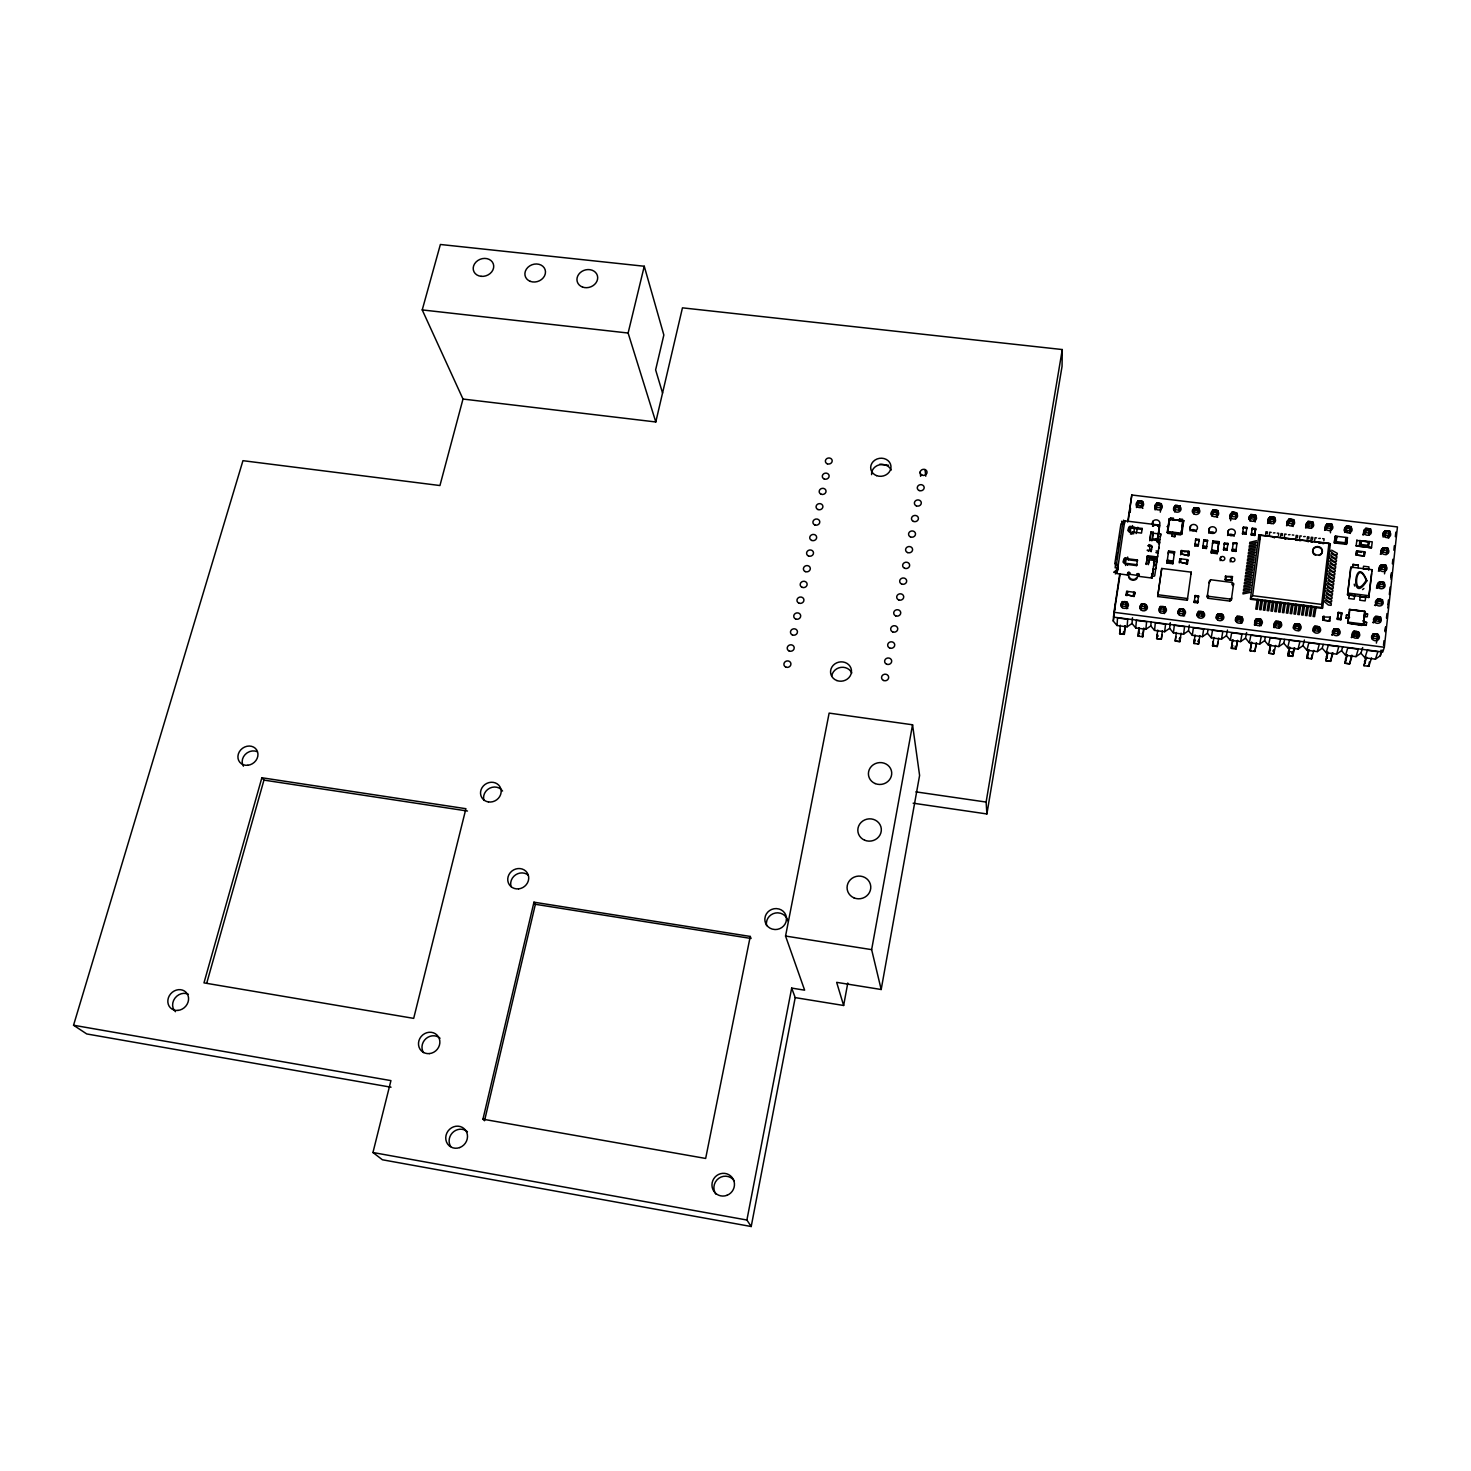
<?xml version="1.0" encoding="UTF-8"?>
<svg xmlns="http://www.w3.org/2000/svg" width="1471" height="1471" viewBox="0 0 1471 1471"><rect width="100%" height="100%" fill="white"/><g stroke="black" fill="none" stroke-linecap="round" stroke-linejoin="round"><path stroke-width="1.5" d="M1128.404 558.98L1126.547 558.741M1129.489 577.22C1129.82 579.721 1135.152 580.365 1136.182 578.066M1133.185 527.501L1131.328 527.28M1125.646 564.129L1127.522 564.349M662.557 393.033L655.625 369.865L663.844 335.002L644.261 266.251L440.381 244.48L422.232 309.921L462.997 399.046L655.79 421.975L682.452 307.844L1062.283 349.546L1062.044 366.389L986.894 813.959L913.142 803.184M1368.71 569.369L1363.268 568.964L1363.525 566.225L1368.931 566.887L1368.674 570.086M1358.138 567.641L1358.321 565.121L1352.934 564.459L1358.321 565.121M1127.871 572.605L1127.319 574.959L1116.985 573.598L1124.763 520.844L1159.644 525.11L1159.001 530.59M1124.782 520.918L1124.451 523.4M1116.728 567.843C1117.041 570.454 1118.843 566.261 1117.813 569.222M1132.486 617.783L1132.008 623.483L1127.099 626.83L1117.004 625.506L1113.271 621.056L1113.878 612.285L1384.34 647.258L1397.45 526.931L1131.806 494.992L1127.669 522.058M1117.004 572.973L1115.349 573.892L1117.629 567.42M1114.797 610.042L1115.183 604.305M1117.004 625.506L1117.537 617.93L1127.705 619.254L1127.099 626.83M1121.38 606.107L1121.619 602.853M1120.277 625.193L1119.633 633.744L1124.285 634.35L1125.26 625.855M1122.024 605.942L1122.336 601.639L1127.117 602.264L1126.602 608.7M1125.701 564.239L1123.017 562.069L1124.028 558.649A1.894 1.692 1 0 1 1125.205 558.465L1126.418 559.568L1127.669 557.068L1128.275 559.807L1137.377 560.947L1137.451 559.991L1128.349 558.851L1128.275 559.807M1130.206 512.404L1130.519 508.286M1131.806 494.992L1128.312 520.495M1136.678 565.618L1136.752 564.662L1127.632 563.522L1127.577 564.478L1136.678 565.618L1137.451 559.991M1130.5 532.723L1127.816 530.535L1128.827 527.151A1.876 1.673 0.6 0 1 1130.004 526.967L1131.199 528.107L1132.449 525.588L1133.056 528.328L1142.121 529.431L1142.195 528.457L1133.13 527.354L1133.056 528.328M1126.087 595.479L1126.657 591.287L1134.785 592.335L1134.215 596.509L1126.142 594.615L1133.957 596.38M1124.966 625.8L1124.285 634.35L1119.633 633.744L1120.277 629.551M1127.099 595.608L1127.65 591.526M1127.154 594.836L1126.345 595.406L1126.896 591.416L1127.595 592.28M1132.357 532.943L1132.431 531.969L1141.514 533.09L1142.195 528.457M1136.476 507.55L1136.881 502.31M1137.432 507.348L1137.966 500.912L1142.654 501.464L1142.121 507.918M1138.664 576.356L1152.014 578.066L1152.565 573.359M1152.345 575.731L1152.841 573.065M1133.203 596.288L1133.773 592.206M1133.258 595.626L1134.012 595.718C1136.09 592.739 1132.652 592.445 1134.711 593.199L1134.785 592.335M1135.741 627.952L1136.421 620.394L1146.608 621.718L1145.872 629.275L1135.741 627.952L1132.008 623.483M1140.264 608.534L1140.558 605.298M1138.903 627.621L1138.113 636.171L1142.783 636.778L1143.813 628.282L1142.783 636.778L1141.717 636.152M1139.381 635.84L1138.113 636.171L1139.142 627.676M1140.908 608.369L1141.294 604.085L1146.093 604.691L1145.67 608.976M1147.472 555.707L1146.222 564.404L1147.472 555.707L1154.937 556.645A2.262 0.956 7.4 0 1 1157.089 557.877L1156.169 564.882L1153.926 564.588L1154.735 558.704L1156.978 558.998M1151.002 531.932L1149.77 540.593L1151.002 531.932L1153.246 532.208L1153.043 533.955M1153.08 521.12L1152.584 526.305A3.769 3.347 1.6 0 1 1157.861 525.717M1155.544 504.571L1155.048 509.812A3.751 3.328 1.4 0 1 1156.592 508.764M1156.022 509.591L1156.647 503.156L1161.355 503.726L1160.711 510.161M1153.577 566.684L1153.705 565.36M1152.749 571.833L1154.735 558.704M1160.306 512.165L1161.355 503.726L1156.647 503.156L1156.022 507.33L1160.748 507.9L1159.957 503.836M1155.857 567.861L1155.801 568.505A2.243 0.956 7.5 0 1 1154.055 569.203M1156.224 565.747L1156.427 564.551M1157.052 560.249L1156.813 561.904L1154.625 561.15M1157.493 557.123L1157.695 555.946M1158.321 551.643L1156.151 550.89M1170.291 622.693L1169.61 628.374L1164.683 631.721L1154.533 630.397L1150.782 625.929L1151.168 622.141M1158.762 548.536L1158.946 547.359M1352.676 567.641L1352.934 564.459M1191.253 572.164L1187.299 600.278L1157.677 596.509L1161.722 568.45L1191.253 572.164L1191.014 573.947M1154.533 630.397L1155.342 622.84L1165.565 624.164L1164.683 631.721M1161.722 568.45L1157.677 596.509M1152.271 575.363L1153.393 568.247M1169.463 518.895L1167.147 532.502L1181.801 534.304L1183.732 520.808L1169.114 519.024L1167.643 532.465M1169.077 519.263L1183.732 520.808L1169.077 519.263L1169.188 521.856M1157.732 630.084L1156.647 638.598L1161.318 639.205L1161.925 634.976M1371.91 638.083L1373.252 633.854L1378.217 634.497L1376.36 643.121M1380.092 621.479L1380.57 617.103L1375.624 616.459L1375.146 620.836L1380.092 621.479L1379.007 619.107L1379.21 617.287L1380.57 617.103L1379.191 621.387M1382.483 599.763L1377.536 599.157L1377.058 603.515L1382.005 604.121L1382.483 599.763L1377.536 599.157L1375.495 605.684M1384.376 582.553L1379.449 581.928L1378.971 586.267L1383.898 586.874L1384.376 582.553L1379.449 581.928L1377.555 588.087M1386.197 554.696L1388.128 548.389L1383.236 547.782L1382.758 552.066L1387.649 552.673L1388.128 548.389L1383.236 547.782L1381.324 554.089M1387.962 537.669L1389.911 531.288L1385.038 530.7L1384.56 534.948L1389.451 535.536L1389.911 531.288L1385.038 530.7L1383.108 537.08M1362.679 647.589L1360.932 653.216L1364.959 657.794L1375.422 659.155L1380.35 655.753L1380.975 650.164M1383.494 645.236L1383.99 640.712M1384.983 631.666L1385.461 627.142M1386.454 618.096L1386.951 613.572M1387.944 604.526L1388.422 600.003M1390.904 577.386L1391.382 572.863M1392.375 563.816L1392.872 559.293M1393.864 550.246L1394.343 545.723M1395.335 536.676L1395.832 532.153M1385.351 630.82L1385.756 627.106M1387.852 607.964L1388.256 604.268M1389.323 594.505L1390.132 587.113M1390.978 579.243L1391.584 573.745M1170.493 518.031L1173.49 518.141L1173.178 520.035M1166.908 563.025L1167.275 560.267L1173.233 561.021L1173.067 562.437L1172.865 563.761L1166.908 563.025L1168.618 551L1174.575 551.735L1174.207 554.493M1371.56 657.905L1368.821 666.345L1363.985 665.719L1365.823 657.169M1369.299 662.042L1368.821 666.345L1367.552 665.683M1376.966 634.718L1377.72 638.892L1372.774 638.249L1373.252 633.854L1378.217 634.497M1384.965 569.571L1386.252 565.416L1384.91 565.563L1384.707 567.365L1385.774 569.718L1380.864 569.112L1381.343 564.809L1386.252 565.416L1384.487 573.855M1372.774 638.249L1374.889 634.442M1375.146 620.836L1376.948 618.85L1377.15 617.029L1375.624 616.459M1377.058 603.515L1379.062 599.69M1378.971 586.267L1380.956 582.442M1380.864 569.112L1382.666 567.107L1382.869 565.305L1381.343 564.809L1379.449 571.042M1382.758 552.066L1384.744 548.26M1384.56 534.948L1386.638 531.16M1382.005 604.121L1381.122 599.947M1383.898 586.874L1383.016 582.7M1387.649 552.673L1386.785 548.518M1389.451 535.536L1388.679 531.399M1168.268 553.758L1168.618 551M1173.876 510.308L1174.263 506.833M1173.251 519.52L1173.306 519.098M1172.001 536.235L1174.961 536.602L1172.001 536.235L1172.589 531.858M1172.222 534.635L1172.479 532.723M1174.649 511.853L1175.366 505.417L1180.091 505.987L1179.595 510.272L1174.759 509.591L1175.366 505.417L1180.091 505.987L1179.503 510.161L1178.712 506.098M1358.064 636.355L1357.089 634.019L1358.56 631.96L1358.064 636.355L1353.118 635.729L1353.614 631.335L1358.56 631.96L1357.273 636.207M1368.085 546.385L1368.618 541.751L1368.085 546.385L1359.884 545.373L1360.418 540.758L1368.618 541.751M1370.089 533.201L1369.133 530.847L1370.567 528.953L1370.089 533.201L1365.217 532.612L1365.695 528.365L1370.567 528.953L1368.729 535.334M1369.188 541.457L1368.545 546.936M1365.787 596.546L1365.143 600.904L1359.719 600.205L1360.362 595.865M1356.906 539.967L1356.133 545.906L1371.487 547.782L1372.259 541.824L1356.758 540.501M1362.79 611.109L1349.459 609.417L1347.841 623.134L1361.594 625.451L1363.488 624.899L1364.739 611.219L1349.403 609.656M1364.739 611.219L1363.415 625.12L1347.841 623.134L1349.937 609.325M1368.784 597.483L1372.241 569.718L1351.022 567.107L1350.525 568.872L1347.528 594.817L1368.784 597.483L1371.468 573.653M1363.635 623.594L1364.261 625.065A2.501 0.993 5.4 0 0 1364.923 625.193L1366.265 625.359L1366.651 622.398L1365.345 622.233M1366.283 613.848L1367.589 614.014L1367.276 616.754L1365.86 616.809A2.482 1.011 5.3 0 1 1365.198 616.68L1364.812 615.632M1162.421 630.691L1161.318 639.205L1156.647 638.598L1157.254 634.369L1158.21 636.152M1164.388 613.572L1165.124 607.137L1160.325 606.53L1159.7 610.833L1164.499 611.458L1165.124 607.137L1160.325 606.53M1356.023 555.027L1356.667 550.816L1364.978 551.846L1364.353 556.056L1356.023 555.027L1364.113 555.928M1356.667 550.816C1356.758 559.421 1355.6 550.246 1357.476 551.754M1356.519 554.273L1357.678 551.055M1346.645 654.669L1344.88 663.219L1349.679 663.844L1352.272 655.386M1359.976 540.335L1359.204 546.274L1356.483 545.465M1359.884 545.373L1361.061 544.491L1361.466 540.979L1360.418 540.758M1364.683 551.901L1364.316 555.229L1363.911 551.809M1353.118 635.729L1355.012 633.762L1355.232 631.923L1353.614 631.335L1351.72 637.697M1365.217 532.612L1367.295 528.825L1365.695 528.365L1363.893 534.745M1175.494 532.631L1175.127 535.444M1338.261 612.359L1337.323 619.365L1340.817 619.806L1341.129 618.243L1337.415 618.574L1341.037 619.015L1341.773 612.8L1338.261 612.359L1337.948 613.922M1346.443 544.38L1347.454 537.595L1335.319 536.124L1334.933 537.577L1334.307 542.909L1346.443 544.38L1347.454 537.595M1338.463 633.836L1337.47 631.5L1338.959 629.441L1338.463 633.836L1333.517 633.21L1334.032 628.816L1338.959 629.441L1337.764 633.688M1350.783 530.866L1349.808 528.512L1351.279 526.618L1350.783 530.866L1345.928 530.277L1346.425 526.03L1351.279 526.618L1349.551 533.017M1340.817 619.806L1341.552 613.591L1338.04 613.15L1337.323 619.365M1347.528 594.817L1351.022 567.107M1349.606 617.36L1348.024 618.316A2.482 1.011 5.5 0 1 1347.344 618.261L1346.002 618.096L1346.388 615.135L1347.749 615.301M1179.558 519.134L1182.555 519.245L1182.188 521.635M1336.164 541.788L1336.826 536.308L1336.495 537.614M1329.71 621.019L1330.28 617.121L1323.073 617.011L1322.705 620.118L1329.71 621.019L1322.705 620.118M1327.504 652.186L1325.812 660.718L1330.611 661.343L1333.02 652.885M1345.285 542.909L1345.891 537.577M1333.517 633.21L1335.411 631.243L1335.613 629.404L1334.032 628.816L1332.266 635.196M1345.928 530.277L1347.988 526.489L1346.425 526.03L1344.733 532.428M1312.114 654.577L1311.599 658.861L1306.818 658.236L1308.436 649.704M1313.989 630.691L1315.846 628.724L1316.067 626.885L1314.522 626.315L1313.989 630.691L1318.899 631.316L1319.432 626.94L1314.522 626.315M1326.695 527.96L1327.21 523.713L1332.046 524.301L1331.531 528.53L1326.695 527.96L1328.534 525.938L1328.754 524.172L1327.21 523.713L1325.628 530.112M1318.899 631.316L1317.906 628.981L1319.432 626.94M1330.464 532.796L1330.777 524.412L1332.046 524.301L1330.428 530.7M1260.592 535.003L1252.648 595.681L1250.534 598.458L1322.723 607.633L1330.354 543.737L1258.863 535.003L1250.387 599.267L1322.503 608.424L1321.657 604.416L1328.957 543.332L1258.863 535.003L1259.728 539.544M1322.925 619.346L1323.293 616.239M1323.771 619.548L1324.139 616.423L1323.073 617.011M1324.157 616.349L1323.587 620.229M1334.307 542.909L1335.319 536.124M1183.383 520.587L1181.176 534.12M1323.863 540.85L1324.102 538.809L1322.631 538.643M1152.565 573.285L1152.841 572.293M1174.961 536.602L1175.403 533.274M1187.428 563.889L1179.411 561.996L1179.871 558.704L1188.016 559.716L1187.428 563.889L1179.65 562.124M1179.871 558.704L1180.79 559.624M1180.036 559.532L1180.9 558.833L1180.422 562.124M1180.606 554.677L1181.195 550.503L1189.322 551.515L1188.733 555.689L1180.956 553.923M1294.517 628.172L1295.05 623.814L1299.959 624.44L1299.408 628.816L1294.517 628.172L1296.356 626.205L1296.576 624.384L1295.05 623.814L1294.02 628.062M1307.517 525.625L1308.05 521.396L1312.868 521.984L1312.353 526.213L1307.517 525.625L1309.355 523.621L1309.558 521.856L1308.05 521.396L1306.561 527.813M1307.149 539.434L1307.517 536.805L1308.988 536.97L1308.73 539.011M1299.408 628.816L1298.415 626.481L1298.636 624.642L1299.959 624.44L1298.378 630.82M1312.353 526.213L1311.36 523.878L1311.58 522.113L1312.868 521.984L1311.36 528.383M1310.937 539.894L1311.286 537.264L1312.757 537.43L1312.518 539.471M1314.706 540.353L1315.056 537.724L1316.545 537.89M1181.728 554.015L1182.188 550.724M1295.841 538.055L1296.208 535.426L1297.661 535.591L1297.422 537.632M1299.61 538.515L1299.959 535.885L1301.43 536.051M1294.204 647.847L1293.156 652.094L1288.394 651.469L1287.861 655.753L1289.037 655.404L1289.405 647.222M1354.846 594.578L1354.184 599.193L1348.76 598.513L1349.275 594.854M1173.398 632.861L1174.336 625.304L1184.596 626.628L1183.567 634.185L1173.398 632.861L1169.61 628.374M1275.081 625.671L1275.651 621.314L1280.524 621.939L1279.972 626.315L1275.081 625.671L1276.92 623.722L1277.159 621.884L1275.651 621.314L1274.217 627.712M1288.394 523.327L1288.927 519.098L1293.745 519.686L1293.211 523.897L1288.394 523.327L1290.214 521.322L1290.435 519.557L1288.927 519.098L1287.566 525.515M1279.972 626.315L1278.961 623.98L1279.2 622.159L1280.524 621.939L1279.071 628.338M1293.211 523.897L1292.218 521.561L1292.439 519.796L1293.745 519.686L1292.347 526.085M1133.681 533.899L1134.601 527.28M1178.197 613.407L1178.62 610.189M1176.377 632.512L1175.219 641.025L1179.907 641.632L1180.514 637.403L1179.117 638.892M1190.002 530.884L1190.664 525.717M1278.446 535.315L1278.704 533.293L1277.251 533.109M1280.634 536.198L1281.002 533.568L1282.473 533.752L1282.216 535.775M1270.448 644.758L1268.958 653.271L1273.721 653.896L1275.651 645.401M1284.404 536.658L1284.771 534.028L1286.224 534.212M1152.639 572.789L1152.988 569.939M1158.946 531.013L1159.644 525.11M1186.876 560.469L1187.906 560.598M1187.722 555.56L1188.311 551.386M1187.189 563.761L1186.987 559.697L1186.417 563.761L1187.281 563.08M1188.586 554.861L1188.973 552.269M1265.63 534.378L1265.979 531.73L1267.45 531.914L1267.193 533.936M1255.719 623.189L1256.289 618.831L1261.162 619.456L1260.592 623.814L1255.719 623.189L1257.54 621.222L1257.779 619.401L1256.289 618.831L1255.002 625.23M1269.326 521.01L1269.878 516.799L1274.677 517.387L1274.125 521.598L1269.326 521.01L1271.128 519.006L1271.349 517.259L1269.878 516.799L1268.627 523.216M1269.381 534.819L1269.73 532.189L1271.201 532.373M1260.592 623.814L1259.581 621.479L1259.82 619.659L1261.162 619.456L1259.838 625.855M1274.125 521.598L1273.132 519.263L1273.353 517.498L1274.677 517.387L1273.39 523.786M1188.733 555.689L1180.717 553.795M1189.322 551.515L1184.118 551.772M1251.435 534.194L1254.855 534.617L1255.646 528.585L1252.226 528.181L1251.288 535.021L1254.708 535.444L1255.498 529.431M1158.468 534.653L1159.093 530.277M1181.084 633.137L1179.907 641.632L1175.219 641.025L1175.825 636.796M1183.364 616.018L1184.21 609.582L1179.393 608.976L1178.786 613.297L1183.603 613.922L1184.21 609.582L1179.393 608.976L1178.841 613.26L1180.79 609.527M1243.455 527.023L1242.517 533.881L1245.919 534.286L1246.875 527.445L1243.455 527.023L1243.216 528.622M1232.68 639.83L1231.319 648.343L1236.063 648.968L1237.663 640.455M1236.412 620.707L1237.001 616.349L1241.855 616.974L1241.285 621.332L1236.412 620.707L1238.214 618.739L1238.453 616.919L1237.001 616.349L1236.21 620.615M1250.313 518.711L1250.883 514.501L1255.664 515.089L1255.112 519.3L1250.313 518.711L1252.097 516.707L1252.336 514.96L1250.883 514.501L1249.725 520.936M1237.424 640.455L1236.063 648.968L1235.18 646.192M1241.285 621.332L1240.237 618.997L1240.494 617.176L1241.855 616.974L1240.641 623.373M1255.112 519.3L1254.101 516.965L1254.34 515.199L1255.664 515.089L1254.487 521.506M1153.007 533.826L1152.455 538.607L1155.287 539.324A2.262 2.207 -7.2 0 0 1157.824 537.411L1158.56 533.477L1157.217 542.008L1157.659 539.342L1159.883 539.618L1160.784 533.752L1160.582 535.922A2.243 0.975 7.3 0 1 1159.865 536.529M1187.299 600.278L1187.52 598.532L1157.861 594.744M1194.801 545.87L1195.758 539.03L1199.159 539.452L1198.185 546.293L1194.801 545.87L1195.004 544.288L1198.405 544.711L1194.912 545.042M1195.537 540.611L1195.758 539.03M1235.585 519.226L1236.651 512.809L1231.889 512.239L1231.319 516.431L1236.081 517.001L1236.651 512.809L1231.889 512.239L1230.62 520.697M1232.146 550.945L1233.286 542.817L1237.001 543.277L1235.861 551.404L1232.146 550.945L1232.312 549.915L1236.026 550.375L1235.861 551.404M1225.619 575.749L1225.067 579.611L1231.926 580.475L1232.477 576.614L1225.49 576.558L1232.477 576.614M1209.493 580.714L1207.213 596.987L1208.243 598.329L1229.793 601.069L1231.319 600.039L1233.599 583.766L1232.385 582.498L1210.578 579.739L1209.18 582.755L1210.578 579.739M1223.523 549.841L1224.479 542.983L1227.899 543.406L1226.943 550.264L1223.523 549.841L1223.762 548.26M1213.943 637.384L1212.545 645.916L1213.777 645.567L1213.115 641.669L1212.545 645.916L1217.253 646.523L1218.705 638.009M1218.907 616.275L1219.146 614.455L1217.712 613.885L1216.995 618.169L1221.96 618.85L1222.548 614.51L1217.712 613.885L1217.124 618.225L1218.907 616.275L1220.93 616.533L1221.96 618.85L1222.548 614.51L1219.146 614.455M1231.319 516.431L1233.323 512.68M1220.93 616.533L1221.169 614.713M1217.841 642.275L1217.253 646.523L1213.777 645.567M1236.081 517.001L1235.309 512.919M1198.939 541.015L1199.159 539.452M1202.745 616.386L1201.715 614.051L1201.954 612.249L1203.352 612.046L1202.745 616.386L1197.927 615.761L1198.516 611.421L1203.352 612.046L1202.708 616.331M1217.179 514.721L1216.149 512.386L1216.388 510.639L1217.749 510.529L1217.179 514.721L1212.417 514.151L1213.005 509.959L1217.749 510.529L1216.793 516.946M1211.24 552.949L1211.626 550.172L1217.62 550.926L1217.216 553.684L1211.24 552.949L1212.913 540.905L1218.889 541.641L1217.436 552.25L1211.442 551.515M1217.216 553.684L1218.668 543.093L1212.711 542.394M1152.694 572.017L1152.841 570.95M1183.567 634.185L1188.476 630.82L1189.285 625.157M1194.176 602.466L1195.151 595.534L1198.589 595.976L1197.615 602.889L1194.176 602.466L1194.397 600.904L1197.817 601.437M1202.708 548.021L1203.848 539.912L1207.544 540.372L1206.404 548.481L1202.708 548.021L1202.855 546.991L1206.404 548.481M1199.692 613.793L1199.931 611.991L1198.516 611.421L1197.89 615.705L1199.692 613.793L1201.715 614.051M1212.417 514.151L1214.402 510.4L1213.005 509.959L1212.049 516.376M1195.298 509.867L1195.537 508.12L1194.158 507.679L1193.569 511.871L1198.313 512.441L1198.902 508.249L1194.158 507.679L1193.606 511.963L1195.298 509.867L1197.284 510.106L1198.313 512.441L1198.902 508.249L1195.537 508.12M1183.603 613.922L1182.794 609.785M1197.284 510.106L1197.523 508.359M1194.93 597.097L1195.151 595.534M1203.848 539.912L1203.701 540.923L1207.397 541.365L1207.544 540.372M1181.287 530.718L1180.68 534.929L1167.569 533.311L1169.408 520.716M1181.893 526.508L1182.5 522.315M1182.096 527.74L1182.702 523.492M1179.301 562.878L1180.11 558.833M1180.882 554.604L1181.434 550.632L1182.096 551.515M1192.301 635.325L1193.386 627.768L1203.664 629.11L1202.506 636.649L1192.301 635.325L1188.476 630.82M1158.284 534.304L1159.277 527.354L1159.056 529.045M1159.7 610.833L1161.685 607.082M1174.759 509.591L1176.745 505.859M1164.499 611.458L1163.69 607.339M1172.865 563.761L1174.575 551.735M1179.595 518.895L1179.301 521.01M1197.615 602.889L1197.835 601.345M1198.369 597.52L1198.589 595.976M1209.53 528.015L1208.776 533.182A3.788 3.365 3.6 0 1 1214.09 532.594M1211.35 514.85L1211.847 511.375M1158.376 551.165L1158.082 553.298L1155.893 552.544M1170.53 517.792L1170.107 520.403L1170.236 519.484M1182.298 520.918L1182.463 519.704L1182.261 521.378M1197.265 615.871L1197.725 612.635M1195.114 634.939L1193.864 643.471L1198.552 644.077L1199.858 635.564M1117.703 566.923L1116.618 563.228L1122.741 523.419L1124.34 523.088M1148.575 551.073C1152.326 548.076 1146.074 543.093 1150.193 545.061A1.876 1.673 1.7 0 1 1151.811 546.955M1140.669 608.387L1141.294 604.085L1146.093 604.691L1145.449 608.994L1140.669 608.387L1142.654 604.636M1148.318 564.68L1149.458 556.939L1149.329 558.281L1154.717 558.943M1151.848 540.868L1153.246 532.208M1156.022 507.33L1157.99 503.597M1151.149 551.735L1151.958 546.256L1147.711 545.741M1145.449 608.994L1144.64 604.894M1136.826 573.727C1140.944 583.454 1123.513 581.284 1130.133 572.881M1139.161 574.021L1138.646 576.209L1138.039 573.451M1138.223 575.713L1138.517 573.708M1153.76 565.011L1154.275 561.499A2.262 1.103 6.3 0 0 1152.216 560.138L1149.292 559.955L1148.667 562.97M1153.908 563.632L1153.944 563.375A2.262 1.103 6.3 0 0 1153.503 562.584M1158.192 535.72L1158.523 533.679M1212.509 543.682L1212.913 540.905M1125.72 563.025C1126.271 551.018 1123.145 562.786 1124.671 563.632M1130.519 531.472C1130.997 519.539 1128.018 531.27 1129.471 532.097M1125.775 563.283L1125.646 565.508M1130.574 531.748L1130.813 533.348L1132.302 532.796M1127.448 565.305L1127.632 563.522M1132.431 531.969L1132.045 534.175L1130.445 533.973M1121.693 605.942L1122.336 601.639L1127.117 602.264L1126.455 606.567L1121.693 605.942L1123.66 602.191M1137.322 505.068L1137.966 500.912L1142.654 501.464L1142.029 505.638L1137.322 505.068L1139.29 501.335M1127.319 574.959L1128.128 572.384M1127.816 574.389L1128.625 572.256M1128.331 574.26L1129.25 572.201M1126.455 606.567L1125.664 602.448M1136.145 533.568L1137.782 527.28M1142.029 505.638L1141.239 501.574M1123.237 633.725L1123.568 631.629M1115.643 563.099L1115.165 567.861L1118.052 567.641M1116.25 559.145L1117.243 552.875M1117.886 548.499L1118.787 542.615M1118.015 568.578L1117.776 570.104M1113.786 613.462L1119.744 573.947M1120.075 574.425L1113.547 617.121L1382.758 652.021L1384.34 647.258M1113.271 621.056L1114.319 614.234M1207.213 596.987L1207.526 594.983L1208.555 596.325L1230.142 599.065L1231.687 598.035L1231.319 600.039M1208.243 598.329L1208.555 596.325M1218.484 544.417L1218.889 541.641M1202.506 636.649L1207.415 633.284L1208.022 629.514M1257.006 600.885L1255.774 609.104L1257.245 609.288L1258.496 601.124M1260.794 601.363L1259.562 609.582L1261.052 609.766L1262.302 601.602M1220.139 560.635L1220.673 557.27M1224.24 544.564L1224.479 542.983M1264.6 601.86L1263.368 610.079L1264.839 610.263L1266.108 602.08M1268.407 602.338L1267.156 610.557L1268.646 610.741L1269.914 602.558M1365.732 596.803L1365.548 597.796M1230.731 513.636L1229.885 518.877A3.788 3.347 4 0 1 1231.429 517.829M1228.45 530.332L1227.623 535.481A3.806 3.365 4.3 0 1 1234.151 536.29M1211.258 637.789L1212.49 630.25L1222.806 631.592L1221.5 639.131L1211.258 637.789L1207.415 633.284M1272.213 602.816L1270.962 611.035L1272.452 611.237L1273.721 603.055M1227.66 544.987L1227.899 543.406M1226.943 550.264L1227.182 548.683L1223.743 548.352M1276.019 603.312L1274.769 611.531L1276.258 611.715L1277.527 603.533M1279.825 603.79L1278.575 612.01L1280.064 612.193L1281.333 604.011M1159.883 539.618L1159.35 542.909L1159.461 541.788A2.262 0.975 7.3 0 0 1157.328 540.537L1149.862 539.618M1216.37 618.335L1216.903 615.099M1283.65 604.268L1282.381 612.506L1283.87 612.69L1285.158 604.507M1225.067 579.611L1231.926 580.475M1226.06 578.912L1226.336 576.669M1287.603 604.783L1286.334 613.002L1287.824 613.186L1289.111 605.004M1291.428 605.261L1290.141 613.499L1291.63 613.683L1292.935 605.5M986.894 813.959L986.122 802.063L1062.283 349.546M1233.286 542.817L1233.121 543.829L1237.001 543.277M1230.216 561.904L1230.786 558.52M1232.422 549.143L1236.118 549.694M1295.234 605.739L1293.965 613.977L1295.455 614.161L1296.76 605.978M1299.058 606.236L1297.771 614.473L1299.261 614.657L1300.585 606.457M1302.883 606.714L1301.596 614.952L1303.085 615.135L1304.409 606.953M1231.484 577.312L1231.08 580.365M1306.708 607.21L1305.421 615.448L1306.91 615.632L1308.234 607.431M1310.532 607.688L1309.245 615.926L1310.735 616.128L1312.058 607.928M1229.793 601.069L1230.142 599.065M1314.375 608.185L1313.07 616.423L1314.559 616.606L1315.901 608.406M1233.599 583.766L1233.25 585.789L1231.926 584.502L1232.385 582.498M1242.517 533.881L1242.756 532.281L1246.176 532.704L1245.919 534.286M1221.5 639.131L1226.409 635.748L1227.458 630.084M1246.617 529.027L1246.875 527.445M1349.109 595.7L1349.312 594.652M791.674 988.089L795.204 997.614L843.637 1005.484L836.65 982.352L881.184 989.505L919.596 775.438L912.553 724.78L829.129 713.104L785.551 936.052L804.637 990.185L791.674 988.089L746.9 1220.029L751.203 1226.52L382.405 1159.773L372.954 1152.51L390.937 1080.615L73.55 1025.232L242.954 460.68L439.939 485.54L462.997 399.046M1249.026 519.41L1249.651 515.935M1360.068 597.373L1360.27 596.343M881.184 989.505L871.641 949.641L912.553 724.78M1230.308 640.253L1231.687 632.732L1242.02 634.075L1240.586 641.595L1230.308 640.253L1226.446 635.748M1251.986 529.762L1252.226 528.181M1235.53 620.799L1236.118 617.563M1251.288 535.021L1251.527 533.44L1254.947 533.863L1254.708 535.444M843.637 1005.484L847.792 982.996M1232.882 639.848L1231.319 648.343L1234.905 648.325M1255.388 530.185L1255.646 528.585M751.203 1226.52L795.204 997.614M1268.646 518.215L1267.616 523.437A3.806 3.365 5.3 0 1 1271.109 522.168M1240.586 641.595L1245.496 638.212L1246.617 632.567M1257.209 599.469L1258.698 599.653M750.247 936.439L705.657 1158.449L482.948 1119.192L533.955 902.183L750.247 936.439L751.074 938.48L535.37 904.297L533.955 902.183M1249.375 642.735L1250.883 635.215L1261.272 636.557L1259.672 644.077L1249.375 642.735L1245.496 638.212M1255.388 620.045L1254.414 624.881A3.88 3.475 7.2 0 1 1255.995 623.814M1273.426 532.943L1274.952 532.833M1251.527 642.294L1250.111 650.807L1254.855 651.432L1256.62 642.937M1251.839 642.312L1250.111 650.807L1251.325 650.476M1261.015 599.947L1262.486 600.131M1264.803 600.425L1266.292 600.609M1256.289 642.901L1254.855 651.432L1253.697 650.77M1268.609 600.904L1270.098 601.106M1287.677 520.513L1286.573 525.735A3.825 3.365 5.9 0 1 1288.118 524.687M1158.946 531.399L1158.376 532.502M1272.415 601.4L1273.904 601.584M1259.672 644.077L1264.6 640.694L1265.409 636.925M1288.467 534.782L1289.993 534.653M1276.221 601.878L1277.711 602.062M1268.498 645.236L1270.153 637.715L1280.561 639.076L1278.832 646.578L1268.498 645.236L1264.6 640.694M1274.732 622.527L1273.665 627.363A3.898 3.475 7.9 0 1 1275.228 626.278M1152.014 578.066L1151.131 576.761M1270.852 644.776L1268.958 653.271L1273.721 653.896L1274.254 649.63L1272.801 651.12M1280.046 602.356L1281.535 602.54M1283.852 602.834L1285.341 603.036M1299.592 540.684L1301.136 540.556M1287.805 603.349L1289.295 603.533M1305.568 528.034L1306.763 522.83M1303.674 536.621L1305.218 536.51M1291.63 603.827L1293.119 604.011M535.37 904.297L484.529 1120.755L482.948 1119.192M1278.832 646.578L1283.76 643.195L1284.643 639.425M1295.455 604.324L1296.944 604.507M1310.937 542.064L1312.481 541.953M1119.688 536.731L1120.111 535.683M1287.677 647.736L1289.479 640.216L1299.923 641.577L1298.047 649.079L1287.677 647.736L1283.76 643.195M1293.34 628.246L1294.112 625.028M1299.279 604.802L1300.769 604.986M655.79 421.975L628.117 333.034L644.261 266.251M1289.902 647.258L1287.861 655.753L1292.623 656.379L1294.719 647.884M1318.77 538.46L1320.314 538.349M1303.104 605.28L1304.593 605.482M1325.904 525.129L1324.617 530.351A3.843 3.365 7.1 0 1 1326.162 529.284M1306.928 605.776L1308.418 605.96M1322.319 543.443L1323.79 543.626M1310.753 606.254L1312.242 606.457M1298.047 649.079L1302.957 645.695L1304.391 640.05M1330.133 544.564L1328.957 543.332M1314.578 606.751L1316.085 606.935M1329.821 551.257L1329.894 550.228M1329.416 554.585L1329.508 553.574M1329.104 556.921L1329.012 557.95M1328.699 560.267L1328.626 561.297M1328.295 563.632L1328.221 564.643M1327.908 566.979L1327.817 568.008M1327.504 570.343L1327.412 571.373M1306.91 650.237L1308.859 642.735L1319.322 644.096L1317.299 651.598L1306.91 650.237L1302.957 645.695M1327.099 573.708L1327.007 574.738M1326.621 578.048L1326.695 577.018M1336.201 541.622L1335.833 543.093L1336.459 537.761L1334.933 537.577M1326.217 581.431L1326.29 580.383M1309.025 649.759L1306.818 658.236L1307.976 657.886L1307.333 653.951M1325.812 584.796L1325.904 583.766M1325.408 588.179L1325.5 587.15M1325.003 591.563L1325.095 590.533M1324.691 593.916L1324.599 594.946M1324.286 597.3L1324.194 598.348M1323.882 600.701L1323.79 601.749M1344.2 530.921L1345.119 527.464M1313.842 650.384L1311.599 658.861L1310.367 658.199M1344.935 544.196L1345.321 542.744M1329.049 620.118L1330.28 617.121M1317.299 651.598L1322.227 648.196L1323.256 644.427M1326.198 652.756L1328.295 645.254L1338.794 646.615L1336.624 654.099L1326.198 652.756L1322.227 648.196M1356.133 545.906L1371.487 547.782M206.896 982.573L263.953 780.108L261.875 777.754L203.973 982.885L413.682 1018.373L465.921 808.701L261.875 777.754M1328.184 652.26L1325.812 660.718L1330.611 661.343L1332.321 652.811M1333.756 632.162L1334.657 628.944M1364.371 529.781L1362.9 534.984A3.861 3.383 8.3 0 1 1364.444 533.918M1341.46 614.363L1341.773 612.8M1346.388 615.135L1347.657 615.54A2.482 1.011 5.5 0 0 1348.337 615.577L1349.293 614.713M1346.002 618.096L1347.436 618.041M1369.023 541.99L1361.668 541.089M1347.932 615.283L1349.44 614.363M1347.62 618.004L1349.109 617.085M1368.416 547.396L1371.395 547.286M1336.624 654.099L1341.552 650.697L1342.655 646.946M1345.56 655.275L1347.785 647.792L1358.303 649.152L1356.005 656.636L1345.56 655.275L1341.552 650.697M1371.707 571.484L1372.241 569.718M1382.648 535.573L1383.678 532.116M1347.418 654.76L1344.88 663.219L1349.679 663.844L1351.463 655.294M1352.768 636.263L1354.203 631.445M1380.773 552.452L1381.802 549.032M1136.807 529.303L1137.708 528.254M1365.125 612.911L1365.511 613.959A2.482 1.011 5.3 0 0 1366.173 614.069L1367.589 614.014M1378.879 569.442L1379.908 566.059M1366.063 613.775L1365.198 612.543A3.567 1.434 5.3 0 0 1364.518 612.432M1365.75 616.514L1364.904 615.283A3.567 1.434 5.3 0 0 1364.205 615.154M1365.125 622.141L1364.261 620.927A3.567 1.434 5.4 0 0 1363.562 620.817L1362.679 620.927M1364.812 624.881L1363.948 623.667A3.567 1.434 5.4 0 0 1363.268 623.557M1378.014 583.16L1376.47 588.161A3.917 3.438 9.9 0 1 1380.019 586.874M1366.651 622.398L1365.235 622.454A2.501 1.011 5.3 0 1 1364.573 622.325L1364.426 622.288M1366.265 625.359L1365.033 624.954M1377.665 599.285L1376.12 604.232A3.935 3.457 10.3 0 0 1374.558 605.317M1373.583 622.913L1375.753 616.588M1364.959 657.794L1367.331 650.329L1377.886 651.69L1375.422 659.155M1363.985 665.719L1366.688 657.261M1372.296 638.782L1373.326 635.582M1380.35 655.753L1382.225 650.127M1142.029 634.038L1143.408 632.567M1197.743 641.319L1199.141 639.848L1198.552 644.077L1197.449 643.434M1291.685 653.584L1293.156 652.094L1292.623 656.379L1289.037 655.404M1115.514 571.465L1113.823 572.403L1117.408 569.075M1362.569 589.595L1363.911 588.492M1356.005 656.636L1360.932 653.216M1145.872 629.275L1150.782 625.929M1130.188 527.482L1131.217 526.857M1125.389 558.962L1126.437 558.355M1256.491 540.703L1249.835 542.358L1249.596 543.939L1256.62 542.339M1256.05 544.031L1249.394 545.667L1249.173 547.249L1256.179 545.649M1255.609 547.341L1248.953 548.977L1248.732 550.559L1255.738 548.977M1255.168 550.669L1248.511 552.305L1248.291 553.887L1255.296 552.305M1254.745 553.997L1248.07 555.615L1247.849 557.215L1254.873 555.633M1254.303 557.344L1247.629 558.943L1247.408 560.525L1254.432 558.98M1253.862 560.672L1247.187 562.271L1246.967 563.871L1253.991 562.308M1253.421 564.018L1246.746 565.618L1246.525 567.199L1253.549 565.655M1252.979 567.31L1246.305 568.891L1246.084 570.472L1253.127 568.946M1252.557 570.656L1245.863 572.237L1245.643 573.819L1252.685 572.293M1252.115 574.003L1245.422 575.584L1245.202 577.165L1252.244 575.639M1251.674 577.368L1244.981 578.93L1244.76 580.512L1251.803 579.004M1251.233 580.714L1244.54 582.277L1244.319 583.858L1251.361 582.351M1250.773 584.079L1244.098 585.623L1243.859 587.223L1250.902 585.715M1250.332 587.444L1243.639 588.988L1243.418 590.57L1250.46 589.099M1249.89 590.827L1243.197 592.353L1242.977 593.935L1250.019 592.464M1195.096 643.121L1193.864 643.471L1194.452 639.223L1195.39 641.007M1128.937 574.205L1137.745 575.455M422.232 309.921L628.117 333.034M879.768 464.211L888.484 465.259M1214.402 510.4L1216.388 510.639M1252.336 514.96L1254.34 515.199M1271.349 517.259L1273.353 517.498M1290.435 519.557L1292.439 519.796M1309.558 521.856L1311.58 522.113M1328.754 524.172L1330.777 524.412M1347.988 526.489L1350.029 526.747M1367.295 528.825L1369.336 529.064M1139.014 503.064L1140.981 503.303M1157.732 505.325L1159.7 505.564M1176.487 507.605L1178.455 507.826M1214.163 512.147L1216.149 512.386M1233.084 514.427L1235.07 514.666M1252.097 516.707L1254.101 516.965M1271.128 519.006L1273.132 519.263M1290.214 521.322L1292.218 521.561M1309.355 523.621L1311.36 523.878M1328.534 525.938L1330.556 526.195M1347.785 528.273L1349.808 528.512M1367.092 530.608L1369.133 530.847M1386.454 532.943L1388.495 533.182M1243.344 527.868L1246.783 528.199M1252.134 528.935L1255.554 529.339L1252.115 529.027M1179.227 521.267L1180.698 521.451M1292.292 534.948L1293.763 535.113M1334.693 541.438L1346.848 542.928M1361.061 544.491L1367.295 545.245M1242.738 532.373L1246.158 532.796M1384.542 550.044L1386.601 550.301M1242.609 533.127L1246.066 533.458M1288.173 538.974L1289.644 539.158M1166.999 526.6L1168.47 526.783M1356.409 551.717L1361.613 552.361M1167.625 531.509L1181.562 533.219M1167.165 532.263L1181.82 534.065M1150.91 532.907L1158.357 533.844M1233.231 543.148L1236.946 543.59M1203.793 540.243L1207.489 540.684M1195.647 539.783L1199.049 540.262M1212.729 542.229L1218.705 542.964M1382.869 565.305L1384.91 565.563M1382.666 567.107L1384.707 567.365M1195.004 544.38L1198.405 544.803M1223.633 549.088L1227.071 549.437M1232.275 550.044L1236.026 550.503M1232.202 550.614L1235.916 551.073M1157.383 542.082L1159.608 542.358L1154.735 575.657A2.262 0.938 7.5 0 1 1152.418 576.301M1202.745 547.69L1206.441 548.15M1211.608 550.338L1217.602 551.073M1149.384 545.612L1150.12 545.704A1.876 1.673 1.7 0 1 1151.756 547.598M1168.434 552.324L1174.373 553.225M1380.773 584.263L1382.814 584.52M1147.38 556.663L1154.845 557.619M1167.257 560.433L1173.214 561.168M1167.073 561.609L1173.031 562.345M1146.314 563.448L1148.557 563.724M1348.024 593.07L1369.317 595.755M1349.22 595.13L1354.626 595.81M1360.179 596.821L1365.603 597.502M1378.86 601.51L1380.92 601.768M1252.648 595.681L1321.657 604.416M1351.61 609.932L1360.491 611.053M1377.15 617.029L1379.21 617.287M1376.948 618.85L1379.007 619.107M1195.04 596.307L1198.46 596.821M1194.305 601.602L1197.725 602.117M1348.447 622.159L1363.286 624.053M1347.914 622.895L1363.488 624.899M1199.931 611.991L1201.954 612.249M1238.453 616.919L1240.494 617.176M1257.779 619.401L1259.82 619.659M1277.159 621.884L1279.2 622.159M1296.576 624.384L1298.636 624.642M1316.067 626.885L1318.126 627.161M1335.613 629.404L1337.672 629.662M1355.232 631.923L1357.292 632.181M1123.384 603.993L1125.389 604.25M1142.379 606.438L1144.383 606.696M1161.428 608.884L1163.432 609.141M1180.533 611.329L1182.537 611.587M1238.214 618.739L1240.237 618.997M1257.54 621.222L1259.581 621.479M1276.92 623.722L1278.961 623.98M1296.356 626.205L1298.415 626.481M1315.846 628.724L1317.906 628.981M1335.411 631.243L1337.47 631.5M1355.012 633.762L1357.089 634.019M1374.686 636.281L1376.746 636.557M915.863 791.858L986.122 802.063M263.953 780.108L467.484 811.036M785.551 936.052L871.641 949.641M1151.554 573.929L1152.565 574.609M391.029 1087.216L86.734 1033.948L73.55 1025.232M372.954 1152.51L746.9 1220.029M1117.721 566.464L1114.834 563.595L1120.957 523.823L1123.035 523.75M1325.426 598.789L1328.791 601.602L1331.494 601.952L1331.733 600.352L1326.015 597.226M1325.61 600.628L1331.329 603.735L1331.09 605.353L1328.387 605.004L1325.022 602.191M1325.831 595.406L1329.196 598.219L1331.899 598.568L1332.138 596.969L1326.419 593.843M1326.824 590.459L1332.524 593.585L1332.303 595.185L1329.6 594.836L1326.235 592.004M1327.044 585.237L1330.391 588.087L1333.094 588.418L1333.333 586.819L1327.633 583.693M1327.228 587.076L1332.928 590.202L1332.689 591.802L1329.986 591.452L1326.64 588.621M1328.037 580.31L1333.719 583.454L1333.498 585.053L1330.795 584.704L1327.449 581.872M1328.442 576.945L1334.123 580.089L1333.884 581.67L1331.2 581.339L1327.835 578.489M1328.644 571.814L1331.991 574.683L1334.675 575.014L1334.914 573.414L1329.232 570.27M1328.828 573.635L1334.51 576.779L1334.289 578.379L1331.586 578.029L1328.239 575.179M1329.637 566.905L1335.3 570.049L1335.08 571.649L1332.377 571.318L1329.049 568.45M1329.839 561.738L1333.186 564.607L1335.87 564.938L1336.109 563.356L1330.428 560.194M1330.023 563.54L1335.705 566.703L1335.466 568.302L1332.781 567.971L1329.435 565.103M1330.832 556.847L1336.495 560.01L1336.275 561.591L1333.572 561.26L1330.244 558.392M1331.034 551.699L1334.362 554.585L1337.065 554.916L1337.286 553.317L1331.623 550.154M1331.237 553.501L1336.9 556.663L1336.661 558.245L1333.976 557.914L1330.648 555.045M1123.274 522.922L1121.619 521.249L1122.741 524.448M1148.538 550.89L1147.141 550.246L1149.384 550.522A1.876 1.673 1.7 0 0 1151.499 549.088M1124.763 521.433L1123.513 520.201L1123.513 521.451M1138.738 631.96L1139.694 633.725M1231.889 644.096L1232.827 645.879M1269.51 649.005L1270.429 650.807M1326.327 656.434L1327.228 658.217M1345.377 658.916L1346.278 660.718M1364.463 661.417L1365.382 663.219M1354.221 584.171L1354.662 586.065M920.184 471.915L920.644 476.328M925.075 469.562L925.737 476.199M243.432 766.189A10.407 9.139 -36.3 0 1 245.179 754.494A10.407 9.139 -36.3 0 1 257.241 751.699M483.977 800.408A10.518 9.598 -31.5 0 1 489.641 788.217A10.518 9.598 -31.5 0 1 502.567 791.03M423.501 1052.611A11.051 10.223 -45.5 0 1 440.013 1038.213M511.099 886.664A10.702 9.892 -34.2 0 1 528.254 875.153M766.612 925.645A10.849 10.371 -20.6 0 1 766.409 922.942L766.943 920.258A10.849 10.371 -20.6 0 1 777.791 912.829L780.549 913.252A10.849 10.371 -20.6 0 1 787.739 920.809M715.844 1194.103A11.4 11.106 -57.3 0 1 718.731 1178.326A11.4 11.106 -57.3 0 1 734.286 1180.845M450.696 1146.534A11.29 10.536 -51.2 0 1 467.447 1131.751M175.454 1011.717A10.959 9.709 -45.9 0 1 174.902 998.221A10.959 9.709 -45.9 0 1 188.325 994.249M1272.139 516.946A3.825 3.365 5.2 0 1 1275.136 521.874A3.825 3.365 5.2 0 1 1268.94 522.554A3.825 3.365 5.2 0 1 1270.19 517.167M1383.678 536.253A3.88 3.383 8.8 0 1 1385.645 536.032M1387.521 536.713A3.88 3.383 8.8 0 1 1388.789 538.129M1380.258 554.181A3.898 3.402 9.2 0 1 1381.802 553.114M1240.641 621.828A3.861 3.457 6.5 0 1 1241.873 623.263M1331.733 634.847A3.917 3.494 9.9 0 1 1333.296 633.762M1351.187 637.366A3.935 3.494 10.5 0 1 1354.773 636.06M1356.667 636.778A3.935 3.494 10.5 0 1 1357.954 638.23M1298.397 629.275A3.898 3.475 8.6 0 1 1299.665 630.71M1259.838 624.311A3.88 3.475 7.2 0 1 1261.07 625.745M1191.547 529.836A3.788 3.347 2.9 0 1 1196.493 531.675M1153.779 525.827A3.788 3.347 1.5 0 1 1153.54 520.697A3.788 3.347 1.5 0 1 1159.277 521.396A3.788 3.347 1.5 0 1 1157.53 526.287M1291.906 525.147A3.825 3.365 5.9 0 1 1293.138 526.526M1307.112 526.986A3.843 3.365 6.5 0 1 1309.08 526.765M1378.364 571.116A3.898 3.42 9.5 0 1 1379.927 570.049M1345.285 531.601A3.861 3.383 7.7 0 1 1347.252 531.38M1349.109 532.061A3.861 3.383 7.7 0 1 1350.378 533.458M1183.364 614.455A3.843 3.457 4.3 0 1 1184.578 615.889M1372.645 622.546A3.935 3.475 10.7 0 1 1374.208 621.461M1216.388 516.008A3.788 3.347 3.4 0 1 1217.602 517.387M1126.602 607.137A3.806 3.438 1.9 0 1 1127.779 608.553M1254.046 520.569A3.806 3.347 4.7 0 1 1255.259 521.948M1139.933 506.3A3.751 3.31 0.7 0 1 1142.893 508.341M871.604 474.637A10.132 8.991 -9.5 0 1 879.474 464.799A10.132 8.991 -9.5 0 1 891.169 470.076M831.795 675.796A10.462 9.617 -11.5 0 1 851.783 673.019M1315.552 555.321A4.873 4.284 7.3 0 1 1313.621 548.683A4.873 4.284 7.3 0 1 1321.326 548.959A4.873 4.284 7.3 0 1 1319.266 555.45M1159.553 543.001A2.243 0.975 7.3 0 1 1158.357 543.7M1157.916 537.08A2.262 2.207 -7.2 0 1 1155.379 538.974M1151.425 549.731A1.876 1.673 1.7 0 1 1150.708 550.834M1202.965 546.219L1206.661 546.679L1202.965 546.219M786.507 919.338L785.974 922.041A10.904 10.426 -20.5 0 1 775.052 929.543L772.257 929.102A10.904 10.426 -20.5 0 1 764.846 918.75L765.38 916.047A10.904 10.426 -20.5 0 1 776.302 908.582L779.078 909.023A10.904 10.426 -20.5 0 1 786.507 919.338M1366.173 580.346C1351.242 604.103 1355.784 554.365 1366.173 580.346M1366.908 580.751C1349.514 608.387 1354.791 550.522 1366.908 580.751M1273.095 537.136L1274.493 537.614L1273.095 537.136M1284.404 538.515L1285.801 538.993L1284.404 538.515M1295.877 539.931L1297.275 540.39L1295.877 539.931M1307.223 541.31L1308.694 541.493L1307.223 541.31M1318.586 542.689L1320.075 542.873L1318.586 542.689M1227.789 544.16L1224.387 543.737L1227.77 544.252M247.827 765.269A10.462 9.175 -36.3 0 0 256.69 749.953A10.462 9.175 -36.3 0 0 239.313 751.828A10.462 9.175 -36.3 0 0 247.827 765.269M488.464 801.934A10.573 9.635 -31.4 0 0 500.747 788.548A10.573 9.635 -31.4 0 0 483.352 785.955A10.573 9.635 -31.4 0 0 488.464 801.934M429.385 1053.604A11.124 10.279 -45.3 0 0 438.358 1036.724A11.124 10.279 -45.3 0 0 419.823 1038.508A11.124 10.279 -45.3 0 0 429.385 1053.604M518.583 888.87A10.757 9.948 -34.1 0 0 527.151 872.726A10.757 9.948 -34.1 0 0 508.966 874.583A10.757 9.948 -34.1 0 0 518.583 888.87M582.534 287.066A10.536 8.918 -18.1 0 0 597.686 277.357A10.536 8.918 -18.1 0 0 581.744 271.491A10.536 8.918 -18.1 0 0 582.534 287.066M481.091 276.327A10.444 8.752 -20.6 0 0 493.3 263.861A10.444 8.752 -20.6 0 0 476.034 262.003A10.444 8.752 -20.6 0 0 481.091 276.327M530.351 281.384A10.481 8.844 -19.4 0 0 545.484 271.712A10.481 8.844 -19.4 0 0 529.707 265.902A10.481 8.844 -19.4 0 0 530.351 281.384M459.688 1147.564A11.363 10.573 -51 0 0 464.156 1128.698A11.363 10.573 -51 0 0 446.044 1135.336A11.363 10.573 -51 0 0 459.688 1147.564M726.987 1195.316A11.474 11.161 -56.8 0 0 730.517 1175.844A11.474 11.161 -56.8 0 0 712.148 1182.905A11.474 11.161 -56.8 0 0 726.987 1195.316M177.973 1010.412A11.033 9.764 -45.7 0 0 187.313 993.955A11.033 9.764 -45.7 0 0 169.33 995.738A11.033 9.764 -45.7 0 0 177.973 1010.412M1231.245 561.389A2.298 2.041 4.8 0 0 1234.923 560.065A2.298 2.041 4.8 0 0 1231.723 557.877A2.298 2.041 4.8 0 0 1231.245 561.389M1221.132 560.138A2.298 2.041 4.5 0 0 1224.81 558.815A2.298 2.041 4.5 0 0 1221.61 556.626A2.298 2.041 4.5 0 0 1221.132 560.138M1137.579 506.999A3.769 3.328 0.6 0 0 1143.592 504.81A3.769 3.328 0.6 0 0 1138.444 501.28A3.769 3.328 0.6 0 0 1137.579 506.999M1156.243 509.26A3.769 3.328 1.3 0 0 1162.292 507.072A3.769 3.328 1.3 0 0 1157.089 503.523A3.769 3.328 1.3 0 0 1156.243 509.26M1174.98 511.522A3.788 3.347 2 0 0 1181.029 509.334A3.788 3.347 2 0 0 1175.807 505.785A3.788 3.347 2 0 0 1174.98 511.522M1193.772 513.802A3.788 3.347 2.7 0 0 1199.821 511.595A3.788 3.347 2.7 0 0 1194.581 508.047A3.788 3.347 2.7 0 0 1193.772 513.802M1212.6 516.082A3.806 3.347 3.3 0 0 1218.668 513.875A3.806 3.347 3.3 0 0 1213.41 510.327A3.806 3.347 3.3 0 0 1212.6 516.082M1231.503 518.362A3.806 3.365 4 0 0 1237.552 516.156A3.806 3.365 4 0 0 1232.275 512.588A3.806 3.365 4 0 0 1231.503 518.362M1250.442 520.66A3.825 3.365 4.6 0 0 1256.51 518.454A3.825 3.365 4.6 0 0 1251.196 514.887A3.825 3.365 4.6 0 0 1250.442 520.66M1288.504 525.257A3.843 3.365 5.9 0 0 1294.59 523.051A3.843 3.365 5.9 0 0 1289.221 519.465A3.843 3.365 5.9 0 0 1288.504 525.257M1307.609 527.574A3.861 3.383 6.5 0 0 1313.695 525.368A3.861 3.383 6.5 0 0 1308.307 521.764A3.861 3.383 6.5 0 0 1307.609 527.574M1325.518 528.494A3.861 3.383 7 0 0 1332.156 529.303A3.861 3.383 7 0 0 1329.435 523.86A3.861 3.383 7 0 0 1325.518 528.494M1344.715 530.829A3.88 3.383 7.6 0 0 1351.389 531.619A3.88 3.383 7.6 0 0 1348.65 526.177A3.88 3.383 7.6 0 0 1344.715 530.829M1363.985 533.146A3.88 3.402 8.2 0 0 1370.678 533.955A3.88 3.402 8.2 0 0 1367.901 528.494A3.88 3.402 8.2 0 0 1363.985 533.146M1383.31 535.499A3.898 3.402 8.7 0 0 1390.021 536.308A3.898 3.402 8.7 0 0 1387.227 530.829A3.898 3.402 8.7 0 0 1383.31 535.499M1122.299 607.688A3.825 3.438 1.8 0 0 1128.422 605.464A3.825 3.438 1.8 0 0 1123.182 601.786A3.825 3.438 1.8 0 0 1122.299 607.688M1141.257 610.134A3.825 3.457 2.6 0 0 1147.398 607.909A3.825 3.457 2.6 0 0 1142.14 604.213A3.825 3.457 2.6 0 0 1141.257 610.134M1160.27 612.58A3.843 3.457 3.4 0 0 1166.429 610.355A3.843 3.457 3.4 0 0 1161.134 606.659A3.843 3.457 3.4 0 0 1160.27 612.58M1179.356 615.043A3.861 3.457 4.2 0 0 1185.497 612.819A3.861 3.457 4.2 0 0 1180.183 609.104A3.861 3.457 4.2 0 0 1179.356 615.043M1198.479 617.507A3.861 3.475 4.9 0 0 1204.639 615.264A3.861 3.475 4.9 0 0 1199.306 611.568A3.861 3.475 4.9 0 0 1198.479 617.507M1217.657 619.99A3.88 3.475 5.7 0 0 1223.835 617.746A3.88 3.475 5.7 0 0 1218.466 614.014A3.88 3.475 5.7 0 0 1217.657 619.99M1236.909 622.454A3.88 3.475 6.4 0 0 1243.087 620.21A3.88 3.475 6.4 0 0 1237.699 616.496A3.88 3.475 6.4 0 0 1236.909 622.454M1371.855 638.561A3.972 3.512 11.1 0 0 1378.676 639.425A3.972 3.512 11.1 0 0 1375.845 633.762A3.972 3.512 11.1 0 0 1371.855 638.561M1377.628 586.598A3.935 3.457 9.8 0 0 1384.395 587.444A3.935 3.457 9.8 0 0 1381.582 581.872A3.935 3.457 9.8 0 0 1377.628 586.598M1375.716 603.827A3.953 3.475 10.2 0 0 1382.501 604.673A3.953 3.475 10.2 0 0 1379.688 599.065A3.953 3.475 10.2 0 0 1375.716 603.827M1352.235 636.024A3.953 3.512 10.4 0 0 1359.02 636.906A3.953 3.512 10.4 0 0 1356.225 631.243A3.953 3.512 10.4 0 0 1352.235 636.024M1379.541 569.461A3.917 3.438 9.5 0 0 1386.27 570.307A3.917 3.438 9.5 0 0 1383.476 564.754A3.917 3.438 9.5 0 0 1379.541 569.461M1381.434 552.434A3.917 3.42 9.1 0 0 1388.146 553.261A3.917 3.42 9.1 0 0 1385.351 547.745A3.917 3.42 9.1 0 0 1381.434 552.434M1332.671 633.505A3.935 3.494 9.8 0 0 1339.437 634.387A3.935 3.494 9.8 0 0 1336.661 628.724A3.935 3.494 9.8 0 0 1332.671 633.505M1313.143 631.004A3.935 3.494 9.2 0 0 1319.91 631.868A3.935 3.494 9.2 0 0 1317.152 626.223A3.935 3.494 9.2 0 0 1313.143 631.004M1274.291 626.002A3.917 3.494 7.8 0 0 1281.002 626.848A3.917 3.494 7.8 0 0 1278.299 621.24A3.917 3.494 7.8 0 0 1274.291 626.002M1293.689 628.485A3.917 3.494 8.5 0 0 1300.419 629.349A3.917 3.494 8.5 0 0 1297.698 623.722A3.917 3.494 8.5 0 0 1293.689 628.485M1256.197 624.954A3.898 3.475 7.1 0 0 1262.375 622.693A3.898 3.475 7.1 0 0 1256.97 618.96A3.898 3.475 7.1 0 0 1256.197 624.954M1191.4 530.443A3.806 3.365 2.9 0 0 1197.468 528.236A3.806 3.365 2.9 0 0 1192.209 524.669A3.806 3.365 2.9 0 0 1191.4 530.443M1210.284 532.759A3.806 3.365 3.6 0 0 1216.352 530.553A3.806 3.365 3.6 0 0 1211.074 526.967A3.806 3.365 3.6 0 0 1210.284 532.759M1229.223 535.076A3.825 3.383 4.2 0 0 1235.309 532.87A3.825 3.383 4.2 0 0 1230.013 529.266A3.825 3.383 4.2 0 0 1229.223 535.076M1373.804 621.148A3.953 3.494 10.6 0 0 1380.589 622.012A3.953 3.494 10.6 0 0 1377.775 616.367A3.953 3.494 10.6 0 0 1373.804 621.148M922.096 475.188A3.457 3.071 -7.8 0 0 927.043 472.026A3.457 3.071 -7.8 0 0 921.637 469.893A3.457 3.071 -7.8 0 0 922.096 475.188M836.889 680.558A10.518 9.653 -11.6 0 0 851.433 670.059A10.518 9.653 -11.6 0 0 834.756 663.973A10.518 9.653 -11.6 0 0 836.889 680.558M853.897 897.825A11.878 11.345 -11.5 0 0 870.74 886.241A11.878 11.345 -11.5 0 0 852.114 878.261A11.878 11.345 -11.5 0 0 853.897 897.825M875.171 783.565A11.694 10.941 -9.4 0 0 891.683 772.312A11.694 10.941 -9.4 0 0 873.333 764.718A11.694 10.941 -9.4 0 0 875.171 783.565M864.617 840.198A11.786 11.143 -10.2 0 0 881.294 828.78A11.786 11.143 -10.2 0 0 862.815 820.983A11.786 11.143 -10.2 0 0 864.617 840.198M889.642 648.012A3.549 3.255 -8.8 0 0 894.736 644.721A3.549 3.255 -8.8 0 0 889.201 642.404A3.549 3.255 -8.8 0 0 889.642 648.012M892.676 631.905A3.549 3.236 -8.7 0 0 897.751 628.613A3.549 3.236 -8.7 0 0 892.217 626.315A3.549 3.236 -8.7 0 0 892.676 631.905M886.608 664.212A3.567 3.273 -9 0 0 891.702 660.902A3.567 3.273 -9 0 0 886.167 658.567A3.567 3.273 -9 0 0 886.608 664.212M883.556 680.485A3.567 3.291 -9.1 0 0 888.668 677.156A3.567 3.291 -9.1 0 0 883.096 674.803A3.567 3.291 -9.1 0 0 883.556 680.485M821.075 494.219A3.457 3.071 -11.8 0 0 826.04 491.057A3.457 3.071 -11.8 0 0 820.708 488.905A3.457 3.071 -11.8 0 0 821.075 494.219M817.95 509.536A3.457 3.089 -12 0 0 822.914 506.373A3.457 3.089 -12 0 0 817.582 504.204A3.457 3.089 -12 0 0 817.95 509.536M814.824 524.945A3.457 3.089 -12.2 0 0 819.788 521.764A3.457 3.089 -12.2 0 0 814.456 519.576A3.457 3.089 -12.2 0 0 814.824 524.945M919.228 490.56A3.475 3.089 -7.9 0 0 924.174 487.379A3.475 3.089 -7.9 0 0 918.768 485.228A3.475 3.089 -7.9 0 0 919.228 490.56M916.341 505.877A3.475 3.107 -8 0 0 921.306 502.696A3.475 3.107 -8 0 0 915.863 500.526A3.475 3.107 -8 0 0 916.341 505.877M913.436 521.414A3.494 3.126 -8 0 0 918.419 518.215A3.494 3.126 -8 0 0 912.976 516.027A3.494 3.126 -8 0 0 913.436 521.414M910.512 536.952A3.494 3.144 -8.1 0 0 915.514 533.734A3.494 3.144 -8.1 0 0 910.053 531.546A3.494 3.144 -8.1 0 0 910.512 536.952M907.589 552.581A3.512 3.144 -8.2 0 0 912.59 549.345A3.512 3.144 -8.2 0 0 907.111 547.138A3.512 3.144 -8.2 0 0 907.589 552.581M895.692 615.871A3.549 3.218 -8.6 0 0 900.748 612.598A3.549 3.218 -8.6 0 0 895.232 610.318A3.549 3.218 -8.6 0 0 895.692 615.871M898.689 599.929A3.53 3.199 -8.5 0 0 903.727 596.674A3.53 3.199 -8.5 0 0 898.229 594.394A3.53 3.199 -8.5 0 0 898.689 599.929M901.668 584.061A3.53 3.181 -8.4 0 0 906.688 580.824A3.53 3.181 -8.4 0 0 901.208 578.563A3.53 3.181 -8.4 0 0 901.668 584.061M904.628 568.284A3.512 3.163 -8.3 0 0 909.648 565.048A3.512 3.163 -8.3 0 0 904.169 562.805A3.512 3.163 -8.3 0 0 904.628 568.284M824.183 478.976A3.438 3.052 -11.6 0 0 829.129 475.813A3.438 3.052 -11.6 0 0 823.815 473.699A3.438 3.052 -11.6 0 0 824.183 478.976M827.272 463.806A3.438 3.034 -11.5 0 0 832.2 460.662A3.438 3.034 -11.5 0 0 826.904 458.547A3.438 3.034 -11.5 0 0 827.272 463.806M876.569 475.629A10.187 9.028 -9.5 0 0 890.948 466.086A10.187 9.028 -9.5 0 0 874.969 460.074A10.187 9.028 -9.5 0 0 876.569 475.629M811.661 540.427A3.475 3.107 -12.4 0 0 816.662 537.228A3.475 3.107 -12.4 0 0 811.293 535.021A3.475 3.107 -12.4 0 0 811.661 540.427M808.498 555.983A3.475 3.126 -12.6 0 0 813.5 552.765A3.475 3.126 -12.6 0 0 808.131 550.559A3.475 3.126 -12.6 0 0 808.498 555.983M805.299 571.612A3.494 3.144 -12.8 0 0 810.319 568.394A3.494 3.144 -12.8 0 0 804.95 566.17A3.494 3.144 -12.8 0 0 805.299 571.612M802.1 587.334A3.494 3.163 -13 0 0 807.138 584.097A3.494 3.163 -13 0 0 801.75 581.854A3.494 3.163 -13 0 0 802.1 587.334M798.882 603.128A3.512 3.181 -13.3 0 0 803.938 599.874A3.512 3.181 -13.3 0 0 798.532 597.612A3.512 3.181 -13.3 0 0 798.882 603.128M795.646 618.997A3.512 3.199 -13.5 0 0 800.702 615.742A3.512 3.199 -13.5 0 0 795.296 613.462A3.512 3.199 -13.5 0 0 795.646 618.997M792.391 634.957A3.53 3.218 -13.8 0 0 797.466 631.684A3.53 3.218 -13.8 0 0 792.042 629.386A3.53 3.218 -13.8 0 0 792.391 634.957M789.118 650.991A3.53 3.236 -14.1 0 0 794.211 647.7A3.53 3.236 -14.1 0 0 788.769 645.401A3.53 3.236 -14.1 0 0 789.118 650.991M785.845 667.117A3.549 3.236 -14.4 0 0 790.938 663.807A3.549 3.236 -14.4 0 0 785.496 661.49A3.549 3.236 -14.4 0 0 785.845 667.117M1314.614 554.107A4.873 4.284 7.2 0 0 1322.411 551.533A4.873 4.284 7.2 0 0 1315.773 546.771A4.873 4.284 7.2 0 0 1314.614 554.107"/></g></svg>
